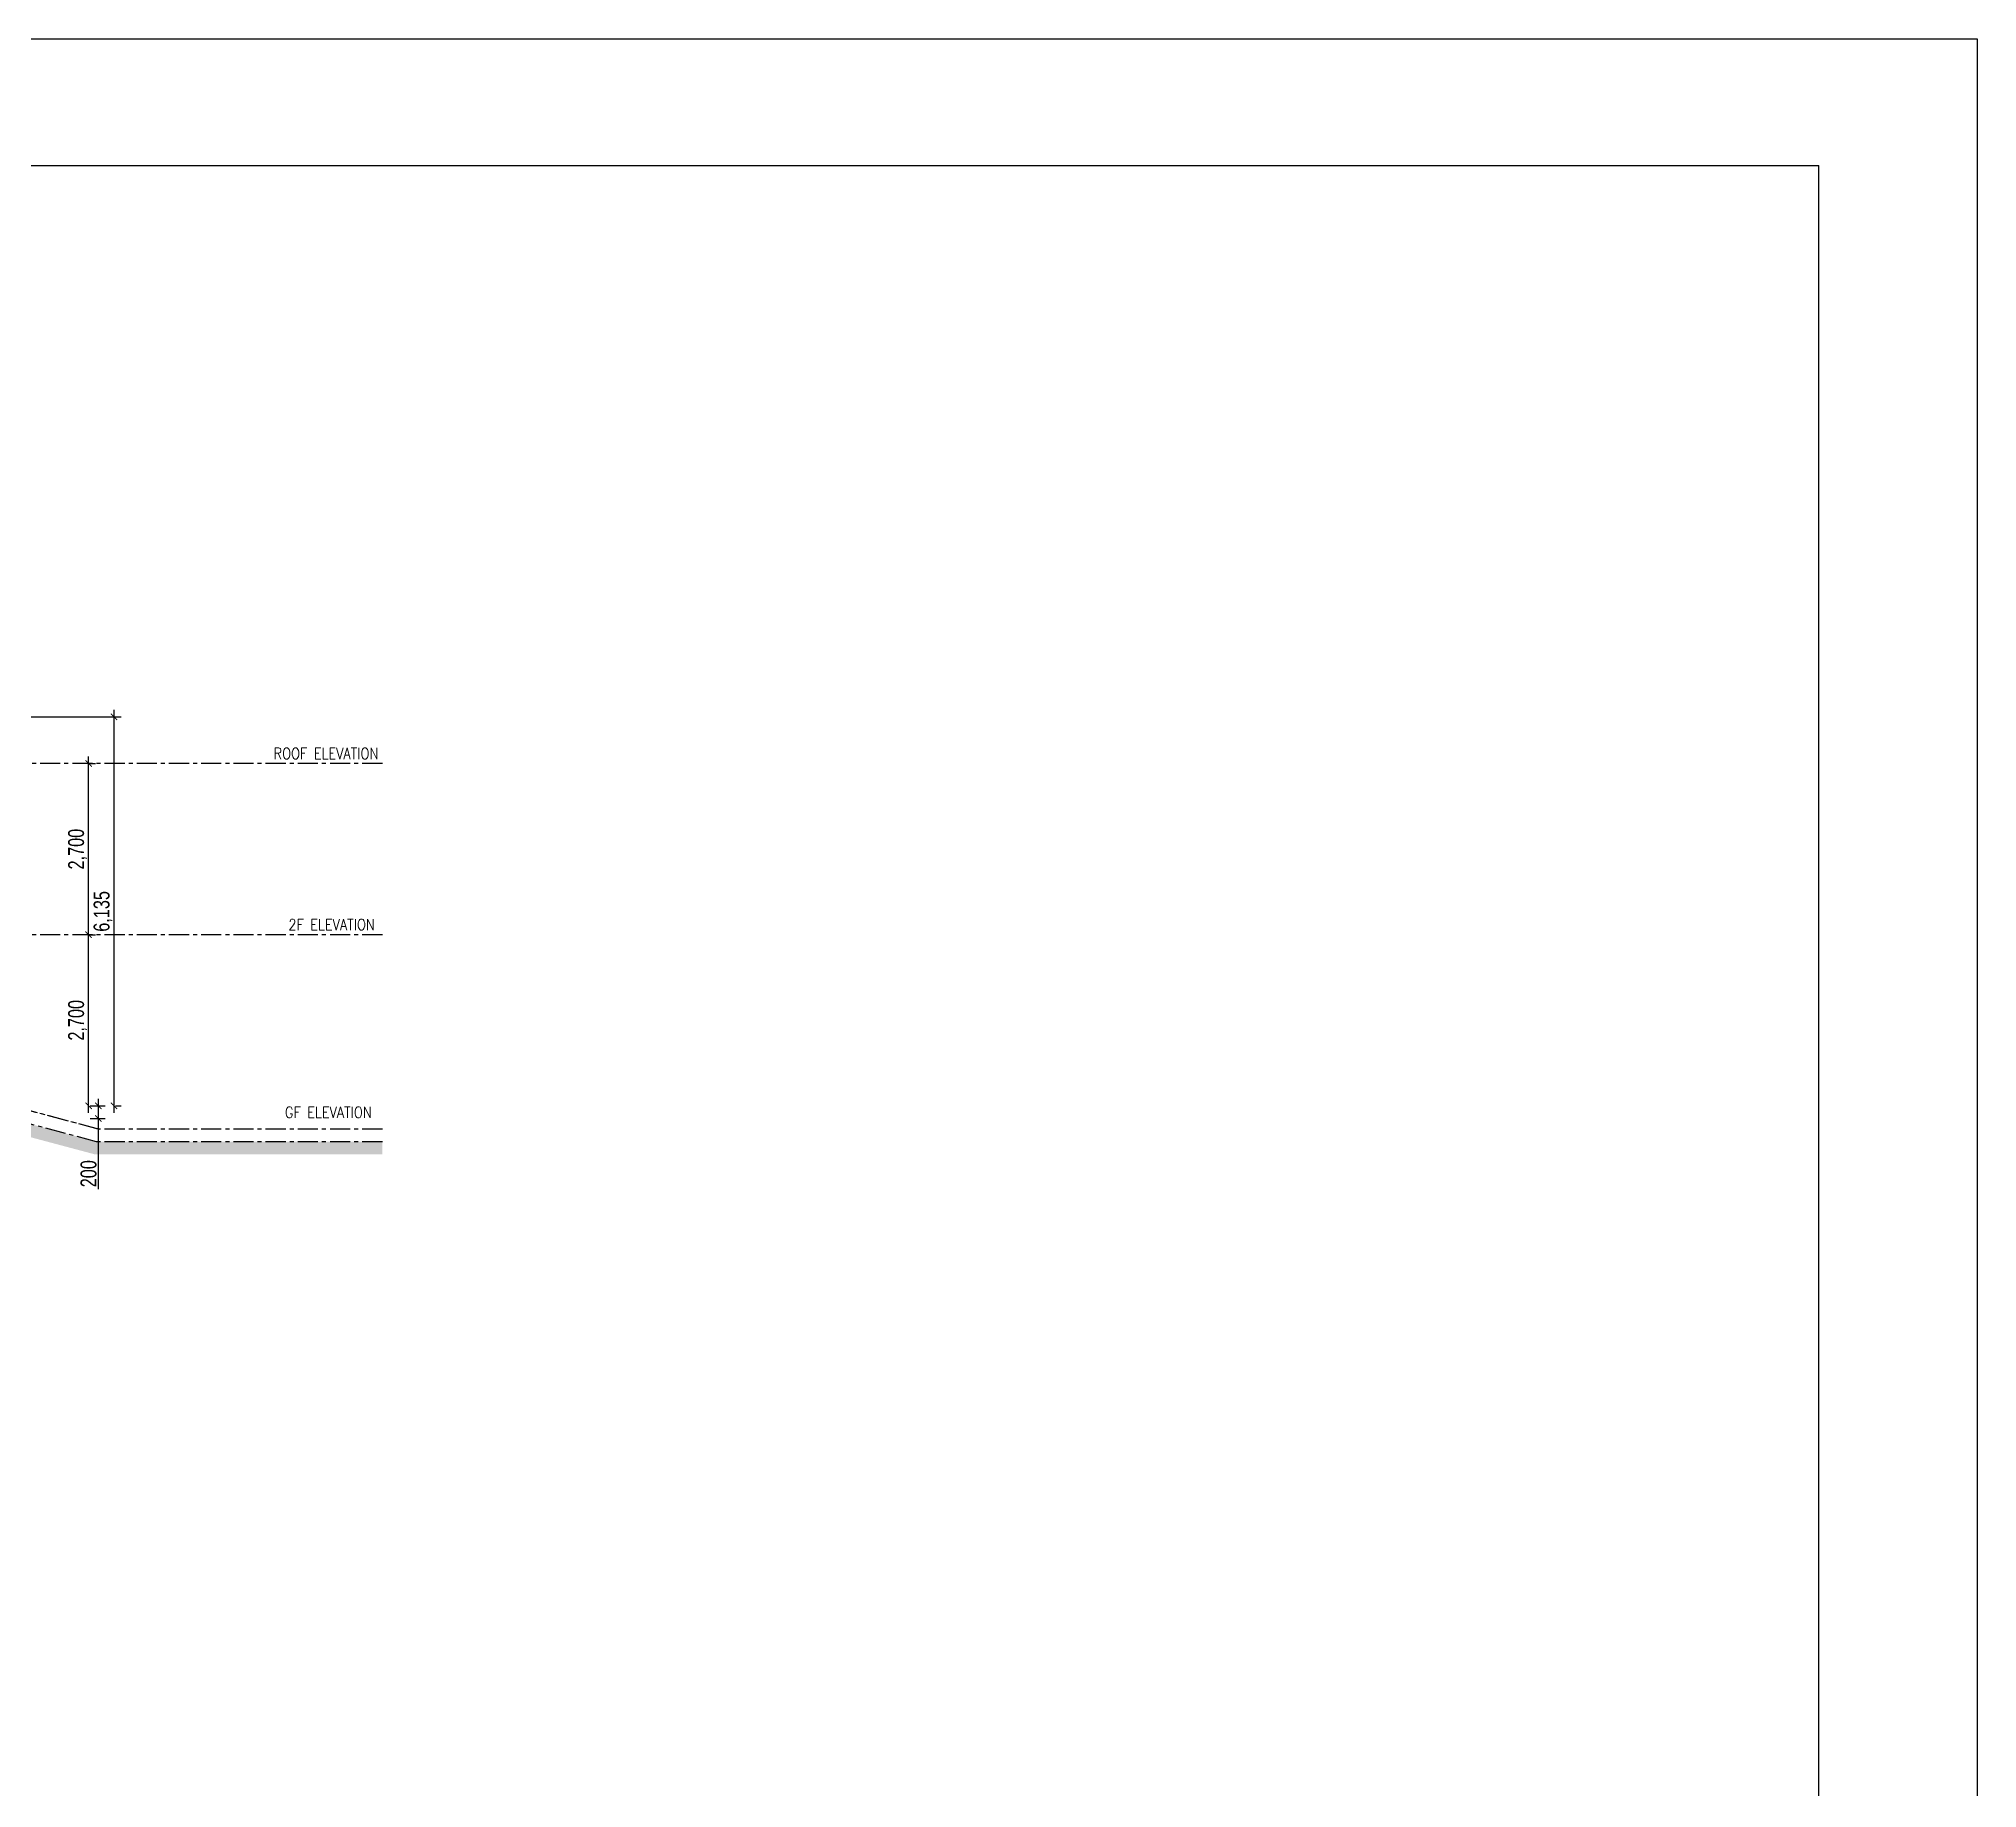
# Model space of a CAD drawing. Header units: millimetres. Extents: x -248340 to 456025, y 261499 to 1049645.
# Drawn here: x -63715 to -33139, y 395435 to 423032 of the extents above; entities that cross this region are included whole.
import ezdxf
from ezdxf.enums import TextEntityAlignment as Align

# ---------------------------------------------------------------- set-up
doc = ezdxf.new("R2010")
doc.units = ezdxf.units.MM
doc.header["$LTSCALE"] = 8
doc.header["$MEASUREMENT"] = 0
doc.header["$PDMODE"] = 3
doc.header["$PDSIZE"] = 0.3125
doc.linetypes.add('CENTER', pattern=[50.8, 31.75, -6.35, 6.35, -6.35])
doc.linetypes.add('CONTINOUS', pattern=[0])
doc.layers.get('0').update_dxf_attribs({"linetype": 'CONTINUOUS'})
doc.layers.get('DEFPOINTS').update_dxf_attribs({"color": 8, "linetype": 'CONTINUOUS'})
for name, color, linetype in [('ar_grid', 10, 'CENTER'), ('ar_wall', 7, 'CONTINOUS'), ('TEXT', 2, 'CONTINUOUS')]:
    doc.layers.add(name, color=color, linetype=linetype)
doc.layers.add('DIM', color=2, linetype='CONTINUOUS', lineweight=25)
doc.layers.add('mv', color=30, linetype='CONTINUOUS', plot=False)
doc.styles.add('EN-SCL-DIM', font='swisscl.ttf')
doc.styles.add('ROMANS', font='ROMANS', dxfattribs={"width": 0.8, "bigfont": 'BIGFONT'})
doc.dimstyles.new('SC50', dxfattribs={"dimscale": 0.5, "dimtxt": 250, "dimasz": 200, "dimexe": 220, "dimexo": 50, "dimgap": 50, "dimtad": 1, "dimdec": 0, "dimrnd": 1, "dimzin": 0, "dimdsep": 46, "dimlunit": 6, "dimtxsty": 'EN-SCL-DIM', "dimblk": 'ARCHTICK', "dimcen": 100, "dimdle": 220, "dimclrd": 1, "dimclre": 1, "dimclrt": 3, "dimadec": 0, "dimazin": 0, "dimtfac": 1, "dimtdec": 0, "dimtofl": 0, "dimtmove": 0, "dimatfit": 3, "dimldrblk": 'OPEN90', "dimfxl": 1, "dimtolj": 1, "dimtzin": 0, "dimarcsym": 1})

# ---------------------------------------------------------------- blocks, each defined once
blk = doc.blocks.new('_ArchTick')
at = {"color": 0, "linetype": 'ByBlock', "const_width": 0.15}
blk.add_lwpolyline([(-0.5, -0.5), (0.5, 0.5)], dxfattribs=at)
blk = doc.blocks.new('*D1122')
at = {"layer": 'DEFPOINTS', "color": 0, "ltscale": 1.25, "transparency": 16777216}
for p in [(-62929, 408899), (-62929, 408899), (-62929, 406199)]:
    blk.add_point(p, dxfattribs=at)
at = {"layer": 'DIM', "color": 1, "lineweight": -2, "ltscale": 1.25, "transparency": 16777216}
for p, q in [((-62929, 406089), (-62929, 409009)), ((-62904, 408899), (-62819, 408899)), ((-62904, 406199), (-62819, 406199))]:
    blk.add_line(p, q, dxfattribs=at)
at = {"layer": 'DIM', "color": 1, "lineweight": -2, "ltscale": 1.25, "transparency": 16777216, "xscale": 100, "yscale": 100, "zscale": 100}
for p, rotation in [((-62929, 408899), 90), ((-62929, 406199), 270)]:
    blk.add_blockref('_ArchTick', p, dxfattribs=dict(at, rotation=rotation))
at = {"layer": 'DIM', "color": 3, "ltscale": 1.25, "transparency": 16777216, "insert": (-63103, 407549), "char_height": 125, "attachment_point": 5, "rotation": 90, "style": 'EN-SCL-DIM'}
blk.add_mtext('\\A1;{\\H2x;2,700}', dxfattribs=at)
blk = doc.blocks.new('_Open90')
at = {"color": 0, "linetype": 'ByBlock', "lineweight": -2}
for p, q in [((0, 0), (-1, 0)), ((-0.5, 0.5), (0, 0)), ((0, 0), (-0.5, -0.5))]:
    blk.add_line(p, q, dxfattribs=at)
blk = doc.blocks.new('*D1123')
at = {"layer": 'DEFPOINTS', "color": 0, "ltscale": 1.25, "transparency": 16777216}
for p in [(-62929, 411599), (-62929, 411599), (-62929, 408899)]:
    blk.add_point(p, dxfattribs=at)
at = {"layer": 'DIM', "color": 1, "lineweight": -2, "ltscale": 1.25, "transparency": 16777216}
for p, q in [((-62929, 408789), (-62929, 411709)), ((-62904, 411599), (-62819, 411599)), ((-62904, 408899), (-62819, 408899))]:
    blk.add_line(p, q, dxfattribs=at)
at = {"layer": 'DIM', "color": 1, "lineweight": -2, "ltscale": 1.25, "transparency": 16777216, "xscale": 100, "yscale": 100, "zscale": 100}
for p, rotation in [((-62929, 411599), 90), ((-62929, 408899), 270)]:
    blk.add_blockref('_ArchTick', p, dxfattribs=dict(at, rotation=rotation))
at = {"layer": 'DIM', "color": 3, "ltscale": 1.25, "transparency": 16777216, "insert": (-63103, 410249), "char_height": 125, "attachment_point": 5, "rotation": 90, "style": 'EN-SCL-DIM'}
blk.add_mtext('\\A1;{\\H2x;2,700}', dxfattribs=at)
blk = doc.blocks.new('*D1124')
at = {"layer": 'DEFPOINTS', "color": 0, "ltscale": 1.25, "transparency": 16777216}
for p in [(-65321, 412335), (-62527, 412335), (-62527, 406199)]:
    blk.add_point(p, dxfattribs=at)
at = {"layer": 'DIM', "color": 1, "lineweight": -2, "ltscale": 1.25, "transparency": 16777216}
for p, q in [((-65296, 412335), (-62417, 412335)), ((-62527, 406089), (-62527, 412445)), ((-62502, 406199), (-62417, 406199))]:
    blk.add_line(p, q, dxfattribs=at)
at = {"layer": 'DIM', "color": 1, "lineweight": -2, "ltscale": 1.25, "transparency": 16777216, "xscale": 100, "yscale": 100, "zscale": 100}
for p, rotation in [((-62527, 412335), 90), ((-62527, 406199), 270)]:
    blk.add_blockref('_ArchTick', p, dxfattribs=dict(at, rotation=rotation))
at = {"layer": 'DIM', "color": 3, "ltscale": 1.25, "transparency": 16777216, "insert": (-62701, 409267), "char_height": 125, "attachment_point": 5, "rotation": 90, "style": 'EN-SCL-DIM'}
blk.add_mtext('\\A1;{\\H2x;6,135}', dxfattribs=at)
blk = doc.blocks.new('*D1125')
at = {"layer": 'DEFPOINTS', "color": 0, "ltscale": 1.25, "transparency": 16777216}
for p in [(-62929, 406199), (-62929, 405999), (-62776, 405999)]:
    blk.add_point(p, dxfattribs=at)
at = {"layer": 'DIM', "color": 1, "lineweight": -2, "ltscale": 1.25, "transparency": 16777216}
for p, q in [((-62904, 406199), (-62666, 406199)), ((-62776, 406309), (-62776, 405999)), ((-62904, 405999), (-62666, 405999)), ((-62776, 405999), (-62776, 404886))]:
    blk.add_line(p, q, dxfattribs=at)
at = {"layer": 'DIM', "color": 1, "lineweight": -2, "ltscale": 1.25, "transparency": 16777216, "xscale": 100, "yscale": 100, "zscale": 100}
for p, rotation in [((-62776, 406199), 90), ((-62776, 405999), 270)]:
    blk.add_blockref('_ArchTick', p, dxfattribs=dict(at, rotation=rotation))
at = {"layer": 'DIM', "color": 3, "ltscale": 1.25, "transparency": 16777216, "insert": (-62929, 405129), "char_height": 125, "attachment_point": 5, "rotation": 90, "style": 'EN-SCL-DIM'}
blk.add_mtext('\\A1;{\\H2x;200}', dxfattribs=at)

msp = doc.modelspace()

# ---------------------------------------------------------------- hatches: boundary and pattern name
at = {"layer": 'ar_wall', "ltscale": 1.25, "true_color": 0x939598}
h = msp.add_hatch(dxfattribs=at)
h.set_pattern_fill('EARTH', color=252, scale=300)
h.set_pattern_definition([(0, (-140540.45, -118537.72), (75, 75), [75, -75]), (0, (-140540.45, -118509.595), (75, 75), [75, -75]), (0, (-140540.45, -118481.47), (75, 75), [75, -75]), (90, (-140531.076, -118472.095), (-75, 75), [75, -75]), (90, (-140502.95, -118472.095), (-75, 75), [75, -75]), (90, (-140474.826, -118472.095), (-75, 75), [75, -75])])
h.paths.add_polyline_path([(-74323.944, 408499.479), (-78375.564, 408499.479), (-78375.564, 408699.479), (-74297.732, 408699.479), (-62804.232, 405634.203), (-58295.435, 405634.203), (-58295.435, 405434.203), (-62830.444, 405434.203)])

# ---------------------------------------------------------------- linework, layer by layer
at = {"layer": 'ar_grid', "ltscale": 1.25}
for p, q in [((-58295.435, 411599.479), (-77271.376, 411599.479)), ((-58295.435, 408899.479), (-77071.497, 408899.479)), ((-62778.021, 405834.203), (-74271.521, 408899.479)), ((-62752.695, 405827.448), (-74271.521, 408899.479)), ((-62804.232, 405634.203), (-74323.059, 408706.233)), ((-58295.435, 405834.203), (-62778.021, 405834.203)), ((-58295.435, 405634.203), (-62804.232, 405634.203))]:
    msp.add_line(p, q, dxfattribs=at)
at = {"layer": 'mv', "color": 6}
for p, q in [((-117238.72, 423031.954), (-33138.72, 423031.954)), ((-33138.72, 423031.954), (-33138.72, 363631.954)), ((-115238.72, 421031.954), (-35638.72, 421031.954)), ((-35638.72, 365631.954), (-35638.72, 421031.954))]:
    msp.add_line(p, q, dxfattribs=at)

# ---------------------------------------------------------------- texts
at = {"layer": 'TEXT', "linetype": 'Continuous', "style": 'ROMANS', "width": 0.85}
for s, p in [('ROOF ELEVATION', (-59184.524, 411758.322)), ('2F ELEVATION', (-59095.652, 409058.322)), ('GF ELEVATION', (-59146.601, 406096.884))]:
    msp.add_text(s, height=175.72729, dxfattribs=at).set_placement(p, align=Align.MIDDLE)

# ---------------------------------------------------------------- dimensions: what is measured, and where the dimension line sits
at = {"layer": 'DIM', "color": 0, "ltscale": 1.25}
for base, p1, p2, picture, middle in [((-62527.155, 412334.868), (-62527.155, 406199.479), (-65320.505, 412334.868), '*D1124', (-62700.991, 409267.173)), ((-62929.105, 411599.479), (-62929.105, 408899.479), (-62929.105, 411599.479), '*D1123', (-63102.778, 410249.479)), ((-62929.105, 408899.479), (-62929.105, 406199.479), (-62929.105, 408899.479), '*D1122', (-63102.778, 407549.479))]:
    dim = msp.add_linear_dim(base=base, p1=p1, p2=p2, angle=90, text='{\\H2x;<>}', dimstyle='SC50', dxfattribs=at)
    dim.commit()
    dim.dimension.update_dxf_attribs({"geometry": picture, "text_midpoint": middle})
dim = msp.add_linear_dim(base=(-62776.075, 405999.479), p1=(-62929.105, 406199.479), p2=(-62929.105, 405999.479), angle=90, text='{\\H2x;<>}', dimstyle='SC50', dxfattribs=at)
dim.commit()
dim.dimension.update_dxf_attribs({"geometry": '*D1125', "text_midpoint": (-62776.075, 405129.267), "dimtype": 160})

doc.saveas('drawing.dxf')
